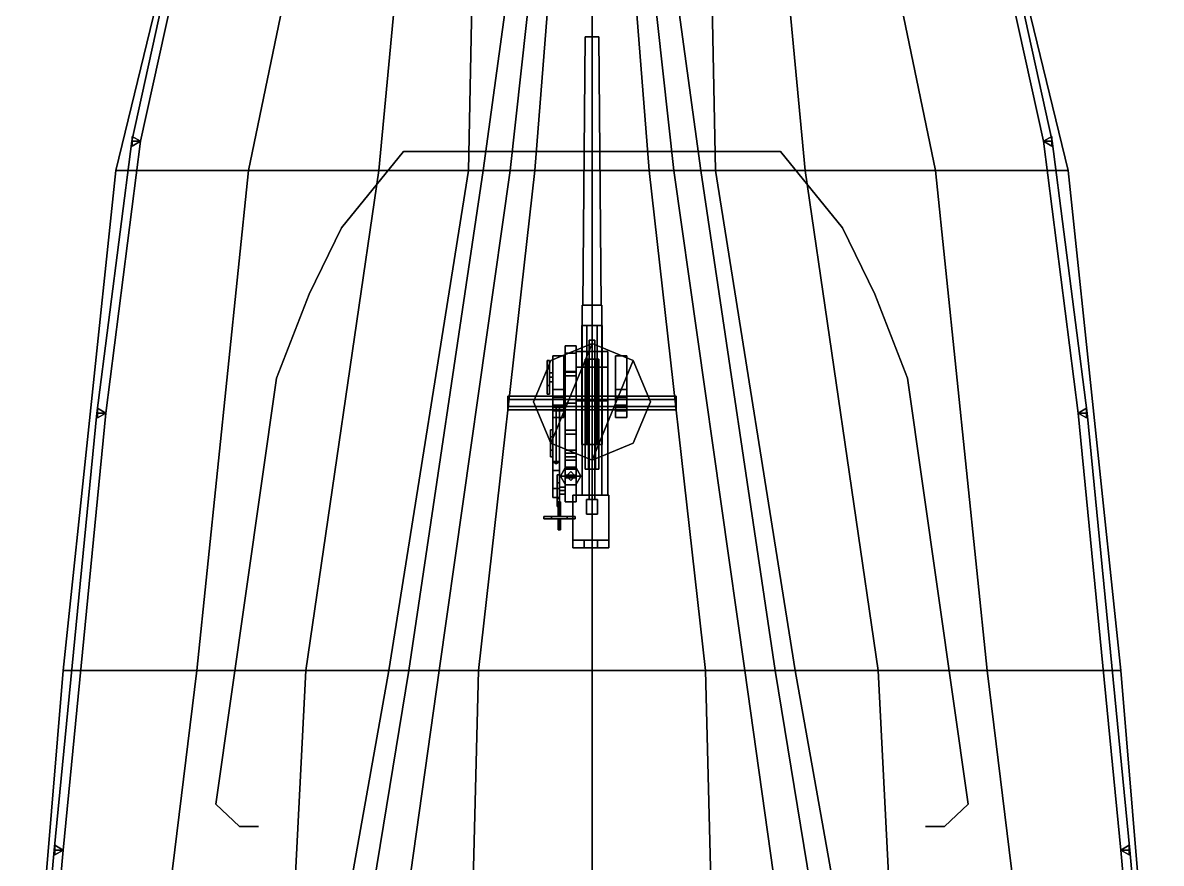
# Model space of a CAD drawing. Header units: millimetres. Extents: x -30 to 5.9, y -44.5 to 49.
# Drawn here: x -5.07 to 5.07, y 32.59 to 40.08 of the extents above; entities that cross this region are included whole.
import ezdxf

# ---------------------------------------------------------------- set-up
doc = ezdxf.new("R2010")
doc.units = ezdxf.units.MM
for name, color, linetype in [('gun', 1, 'Continuous'), ('r2', 6, 'Continuous'), ('railings', 6, 'Continuous'), ('sleeve', 5, 'Continuous'), ('turret', 2, 'Continuous')]:
    doc.layers.add(name, color=color, linetype=linetype)

msp = doc.modelspace()

# ---------------------------------------------------------------- linework, layer by layer
for points in [[(-4.24, 38.76, 5.37), (-3.16, 43.2, 5.71), (-2.14, 43.2, 4.54), (-3.06, 38.76, 4.03)], [(4.24, 38.76, 5.37), (3.16, 43.2, 5.71), (-3.16, 43.2, 5.71), (-4.24, 38.76, 5.37)], [(-3.06, 38.76, 4.03), (-2.14, 43.2, 4.54), (-1.48, 43.2, 3.36), (-1.9, 38.76, 1.85)], [(-1.9, 38.76, 1.85), (-1.48, 43.2, 3.36), (-1.01, 43.2, 2.13), (-1.1, 38.76, -1.04)], [(-1.1, 38.76, -1.04), (-1.01, 43.2, 2.13), (-0.36, 43.2, -1.49), (-0.97, 38.76, -1.49)], [(-0.97, 38.76, -1.49), (-0.36, 43.2, -1.49), (-0.24, 43.2, -2), (-0.73, 38.76, -2)], [(-0.24, 43.2, -2), (-0.16, 43.2, -2.28), (-0.51, 38.76, -2.44), (-0.73, 38.76, -2)], [(-0.51, 38.76, -2.44), (-0.16, 43.2, -2.28), (0, 43.2, -2.48), (0, 38.76, -3.07)], [(0.16, 43.2, -2.28), (0.51, 38.76, -2.44), (0, 38.76, -3.07), (0, 43.2, -2.48)], [(0.73, 38.76, -2), (0.51, 38.76, -2.44), (0.16, 43.2, -2.28), (0.24, 43.2, -2)], [(0.36, 43.2, -1.49), (0.97, 38.76, -1.49), (0.73, 38.76, -2), (0.24, 43.2, -2)], [(1.01, 43.2, 2.13), (1.1, 38.76, -1.04), (0.97, 38.76, -1.49), (0.36, 43.2, -1.49)], [(1.48, 43.2, 3.36), (1.9, 38.76, 1.85), (1.1, 38.76, -1.04), (1.01, 43.2, 2.13)], [(2.14, 43.2, 4.54), (3.06, 38.76, 4.03), (1.9, 38.76, 1.85), (1.48, 43.2, 3.36)], [(3.16, 43.2, 5.71), (4.24, 38.76, 5.37), (3.06, 38.76, 4.03), (2.14, 43.2, 4.54)], [(-2.23, 38.25, 5.34), (-1.68, 38.93, 5.38), (-1.68, 38.93, 6.72), (-2.23, 38.25, 6.72)], [(-2.23, 38.25, 6.72), (-1.68, 38.93, 6.72), (-1.68, 38.93, 5.38), (-2.23, 38.25, 5.34)], [(1.68, 38.93, 6.72), (-1.68, 38.93, 6.72), (-1.68, 38.93, 5.38), (1.68, 38.93, 5.38)], [(1.68, 38.93, 5.38), (-1.68, 38.93, 5.38), (-1.68, 38.93, 6.72), (1.68, 38.93, 6.72)], [(2.23, 38.25, 6.72), (1.68, 38.93, 6.72), (1.68, 38.93, 5.38), (2.23, 38.25, 5.34)], [(2.23, 38.25, 5.34), (1.68, 38.93, 5.38), (1.68, 38.93, 6.72), (2.23, 38.25, 6.72)], [(-4.71, 34.31, 5.13), (-4.24, 38.76, 5.37), (-3.06, 38.76, 4.03), (-3.52, 34.31, 3.27)], [(4.71, 34.31, 5.13), (4.24, 38.76, 5.37), (-4.24, 38.76, 5.37), (-4.71, 34.31, 5.13)], [(-3.52, 34.31, 3.27), (-3.06, 38.76, 4.03), (-1.9, 38.76, 1.85), (-2.55, 34.31, 1.14)], [(-2.55, 34.31, 1.14), (-1.9, 38.76, 1.85), (-1.1, 38.76, -1.04), (-1.81, 34.31, -1.04)], [(-1.81, 34.31, -1.04), (-1.1, 38.76, -1.04), (-0.97, 38.76, -1.49), (-1.63, 34.31, -1.49)], [(-1.63, 34.31, -1.49), (-0.97, 38.76, -1.49), (-0.73, 38.76, -2), (-1.36, 34.31, -2)], [(-0.73, 38.76, -2), (-0.51, 38.76, -2.44), (-1.01, 34.31, -2.44), (-1.36, 34.31, -2)], [(-1.01, 34.31, -2.44), (-0.51, 38.76, -2.44), (0, 38.76, -3.07), (0, 34.31, -3.18)], [(0.51, 38.76, -2.44), (1.01, 34.31, -2.44), (0, 34.31, -3.18), (0, 38.76, -3.07)], [(1.36, 34.31, -2), (1.01, 34.31, -2.44), (0.51, 38.76, -2.44), (0.73, 38.76, -2)], [(0.97, 38.76, -1.49), (1.63, 34.31, -1.49), (1.36, 34.31, -2), (0.73, 38.76, -2)], [(1.1, 38.76, -1.04), (1.81, 34.31, -1.04), (1.63, 34.31, -1.49), (0.97, 38.76, -1.49)], [(1.9, 38.76, 1.85), (2.55, 34.31, 1.14), (1.81, 34.31, -1.04), (1.1, 38.76, -1.04)], [(3.06, 38.76, 4.03), (3.52, 34.31, 3.27), (2.55, 34.31, 1.14), (1.9, 38.76, 1.85)], [(4.24, 38.76, 5.37), (4.71, 34.31, 5.13), (3.52, 34.31, 3.27), (3.06, 38.76, 4.03)], [(-2.52, 37.66, 6.72), (-2.23, 38.25, 6.72), (-2.23, 38.25, 5.34), (-2.52, 37.66, 5.31)], [(-2.52, 37.66, 5.31), (-2.23, 38.25, 5.34), (-2.23, 38.25, 6.72), (-2.52, 37.66, 6.72)], [(2.52, 37.66, 5.31), (2.23, 38.25, 5.34), (2.23, 38.25, 6.72), (2.52, 37.66, 6.72)], [(2.52, 37.66, 6.72), (2.23, 38.25, 6.72), (2.23, 38.25, 5.34), (2.52, 37.66, 5.31)], [(-2.81, 36.91, 5.27), (-2.52, 37.66, 5.31), (-2.52, 37.66, 6.72), (-2.81, 36.91, 6.72)], [(-2.81, 36.91, 6.72), (-2.52, 37.66, 6.72), (-2.52, 37.66, 5.31), (-2.81, 36.91, 5.27)], [(2.81, 36.91, 6.72), (2.52, 37.66, 6.72), (2.52, 37.66, 5.31), (2.81, 36.91, 5.27)], [(2.81, 36.91, 5.27), (2.52, 37.66, 5.31), (2.52, 37.66, 6.72), (2.81, 36.91, 6.72)], [(0, 37.22, 5.28), (-0.368, 37.068, 5.27), (-0.368, 37.068, 5.53), (0, 37.22, 5.53)], [(0.368, 37.068, 5.27), (0, 37.22, 5.28), (0, 37.22, 5.53), (0.368, 37.068, 5.53)], [(-0.368, 37.068, 5.27), (-0.52, 36.7, 5.25), (-0.52, 36.7, 5.53), (-0.368, 37.068, 5.53)], [(0.52, 36.7, 5.25), (0.368, 37.068, 5.27), (0.368, 37.068, 5.53), (0.52, 36.7, 5.53)], [(-3.35, 33.12, 5.06), (-2.81, 36.91, 5.27), (-2.81, 36.91, 6.72), (-3.35, 33.12, 6.72)], [(-3.35, 33.12, 6.72), (-2.81, 36.91, 6.72), (-2.81, 36.91, 5.27), (-3.35, 33.12, 5.06)], [(3.35, 33.12, 6.72), (2.81, 36.91, 6.72), (2.81, 36.91, 5.27), (3.35, 33.12, 5.06)], [(3.35, 33.12, 5.06), (2.81, 36.91, 5.27), (2.81, 36.91, 6.72), (3.35, 33.12, 6.72)], [(-0.52, 36.7, 5.25), (-0.368, 36.332, 5.23), (-0.368, 36.332, 5.53), (-0.52, 36.7, 5.53)], [(0.368, 36.332, 5.23), (0.52, 36.7, 5.25), (0.52, 36.7, 5.53), (0.368, 36.332, 5.53)], [(-0.368, 36.332, 5.23), (0, 36.18, 5.23), (0, 36.18, 5.53), (-0.368, 36.332, 5.53)], [(0, 36.18, 5.23), (0.368, 36.332, 5.23), (0.368, 36.332, 5.53), (0, 36.18, 5.53)], [(-5.07, 29.98, 4.89), (-4.71, 34.31, 5.13), (-3.52, 34.31, 3.27), (-4.05, 29.98, 2.81)], [(5.07, 29.98, 4.89), (4.71, 34.31, 5.13), (-4.71, 34.31, 5.13), (-5.07, 29.98, 4.89)], [(-4.05, 29.98, 2.81), (-3.52, 34.31, 3.27), (-2.55, 34.31, 1.14), (-2.77, 29.98, -0.74)], [(-2.77, 29.98, -0.74), (-2.55, 34.31, 1.14), (-1.81, 34.31, -1.04), (-2.58, 29.98, -1.15)], [(-2.58, 29.98, -1.15), (-1.81, 34.31, -1.04), (-1.63, 34.31, -1.49), (-2.34, 29.98, -1.62)], [(-2.34, 29.98, -1.62), (-1.63, 34.31, -1.49), (-1.36, 34.31, -2), (-1.97, 29.98, -2.15)], [(-1.36, 34.31, -2), (-1.01, 34.31, -2.44), (-1.12, 29.98, -2.73), (-1.97, 29.98, -2.15)], [(-1.12, 29.98, -2.73), (-1.01, 34.31, -2.44), (0, 34.31, -3.18), (0, 29.98, -3.32)], [(1.01, 34.31, -2.44), (1.12, 29.98, -2.73), (0, 29.98, -3.32), (0, 34.31, -3.18)], [(1.97, 29.98, -2.15), (1.12, 29.98, -2.73), (1.01, 34.31, -2.44), (1.36, 34.31, -2)], [(1.63, 34.31, -1.49), (2.34, 29.98, -1.62), (1.97, 29.98, -2.15), (1.36, 34.31, -2)], [(1.81, 34.31, -1.04), (2.58, 29.98, -1.15), (2.34, 29.98, -1.62), (1.63, 34.31, -1.49)], [(2.55, 34.31, 1.14), (2.77, 29.98, -0.74), (2.58, 29.98, -1.15), (1.81, 34.31, -1.04)], [(3.52, 34.31, 3.27), (4.05, 29.98, 2.81), (2.77, 29.98, -0.74), (2.55, 34.31, 1.14)], [(4.71, 34.31, 5.13), (5.07, 29.98, 4.89), (4.05, 29.98, 2.81), (3.52, 34.31, 3.27)], [(-3.14, 32.92, 5.05), (-3.35, 33.12, 5.06), (-3.35, 33.12, 6.72), (-3.14, 32.92, 6.72)], [(-3.14, 32.92, 6.72), (-3.35, 33.12, 6.72), (-3.35, 33.12, 5.06), (-3.14, 32.92, 5.05)], [(3.14, 32.92, 6.72), (3.35, 33.12, 6.72), (3.35, 33.12, 5.06), (3.14, 32.92, 5.05)], [(3.14, 32.92, 5.05), (3.35, 33.12, 5.06), (3.35, 33.12, 6.72), (3.14, 32.92, 6.72)], [(-2.97, 32.92, 5.72), (-3.14, 32.92, 5.05), (-3.14, 32.92, 6.72), (-2.97, 32.92, 6.72)], [(-2.97, 32.92, 6.72), (-3.14, 32.92, 6.72), (-3.14, 32.92, 5.05), (-2.97, 32.92, 5.72)], [(2.97, 32.92, 5.72), (3.14, 32.92, 5.05), (3.14, 32.92, 6.72), (2.97, 32.92, 6.72)], [(2.97, 32.92, 6.72), (3.14, 32.92, 6.72), (3.14, 32.92, 5.05), (2.97, 32.92, 5.72)]]:
    msp.add_3dface(points)
at = {"layer": 'gun'}
for points in [[(-0.061, 39.95, 7.375), (-0.061, 39.95, 7.305), (-0.082, 37.56, 7.293), (-0.082, 37.56, 7.388)], [(0, 39.95, 7.41), (-0.061, 39.95, 7.375), (-0.082, 37.56, 7.388), (0, 37.56, 7.435)], [(-0.061, 39.95, 7.305), (0, 39.95, 7.27), (0, 37.56, 7.245), (-0.082, 37.56, 7.293)], [(0.061, 39.95, 7.305), (0, 39.95, 7.27), (-0.061, 39.95, 7.305), (0.061, 39.95, 7.375)], [(0.061, 39.95, 7.375), (-0.061, 39.95, 7.305), (-0.061, 39.95, 7.375), (0, 39.95, 7.41)], [(0.061, 39.95, 7.375), (0, 39.95, 7.41), (0, 37.56, 7.435), (0.082, 37.56, 7.388)], [(0, 39.95, 7.27), (0.061, 39.95, 7.305), (0.082, 37.56, 7.293), (0, 37.56, 7.245)], [(0.061, 39.95, 7.305), (0.061, 39.95, 7.375), (0.082, 37.56, 7.388), (0.082, 37.56, 7.293)], [(-0.087, 37.56, 7.29), (0, 37.56, 7.24), (0, 35.87, 7.24), (-0.087, 35.87, 7.29)], [(-0.087, 37.56, 7.39), (-0.087, 37.56, 7.29), (-0.087, 35.87, 7.29), (-0.087, 35.87, 7.39)], [(0, 37.56, 7.44), (-0.087, 37.56, 7.39), (-0.087, 35.87, 7.39), (0, 35.87, 7.44)], [(0.087, 37.56, 7.39), (-0.087, 37.56, 7.29), (-0.087, 37.56, 7.39), (0, 37.56, 7.44)], [(0.087, 37.56, 7.29), (0, 37.56, 7.24), (-0.087, 37.56, 7.29), (0.087, 37.56, 7.39)], [(0.087, 37.56, 7.39), (0, 37.56, 7.44), (0, 35.87, 7.44), (0.087, 35.87, 7.39)], [(0, 37.56, 7.24), (0.087, 37.56, 7.29), (0.087, 35.87, 7.29), (0, 35.87, 7.24)], [(0.087, 37.56, 7.29), (0.087, 37.56, 7.39), (0.087, 35.87, 7.39), (0.087, 35.87, 7.29)], [(-0.025, 37.25, 7.11), (0, 37.25, 7.085), (0, 35.83, 7.085), (-0.025, 35.83, 7.11)], [(0, 37.25, 7.135), (-0.025, 37.25, 7.11), (-0.025, 35.83, 7.11), (0, 35.83, 7.135)], [(0, 37.25, 7.085), (0.025, 37.25, 7.11), (0.025, 35.83, 7.11), (0, 35.83, 7.085)], [(0.025, 37.25, 7.11), (0, 37.25, 7.135), (0, 35.83, 7.135), (0.025, 35.83, 7.11)], [(-0.17, 35.47, 7.5), (0.15, 35.47, 7.5), (0.15, 35.87, 7.5), (-0.17, 35.87, 7.5)], [(0.15, 35.87, 7.18), (0.15, 35.4, 7.18), (-0.17, 35.4, 7.18), (-0.17, 35.87, 7.18)], [(-0.17, 35.87, 7.18), (-0.17, 35.47, 7.18), (-0.17, 35.47, 7.5), (-0.17, 35.87, 7.5)], [(-0.17, 35.87, 7.5), (0.15, 35.87, 7.5), (0.15, 35.87, 7.18), (-0.17, 35.87, 7.18)], [(0.05, 35.83, 7.18), (0.05, 35.83, 7.05), (-0.05, 35.83, 7.05), (-0.05, 35.83, 7.18)], [(0.05, 35.83, 7.05), (0.05, 35.7, 7.05), (-0.05, 35.7, 7.05), (-0.05, 35.83, 7.05)], [(-0.05, 35.83, 7.05), (-0.05, 35.7, 7.05), (-0.05, 35.7, 7.18), (-0.05, 35.83, 7.18)], [(0.05, 35.7, 7.18), (0.05, 35.7, 7.05), (0.05, 35.83, 7.05), (0.05, 35.83, 7.18)], [(0.15, 35.87, 7.5), (0.15, 35.47, 7.5), (0.15, 35.47, 7.18), (0.15, 35.87, 7.18)], [(-0.05, 35.7, 7.18), (-0.05, 35.7, 7.05), (0.05, 35.7, 7.05), (0.05, 35.7, 7.18)], [(-0.17, 35.4, 7.47), (-0.07, 35.4, 7.47), (-0.07, 35.47, 7.5), (-0.17, 35.47, 7.5)], [(-0.17, 35.47, 7.18), (-0.17, 35.4, 7.18), (-0.17, 35.4, 7.47), (-0.17, 35.47, 7.5)], [(-0.17, 35.4, 7.18), (-0.07, 35.4, 7.18), (-0.07, 35.4, 7.47), (-0.17, 35.4, 7.47)], [(-0.07, 35.4, 7.22), (0.05, 35.4, 7.22), (0.05, 35.47, 7.22), (-0.07, 35.47, 7.22)], [(-0.07, 35.47, 7.22), (0.05, 35.47, 7.22), (0.05, 35.47, 7.5), (-0.07, 35.47, 7.5)], [(-0.07, 35.47, 7.5), (-0.07, 35.4, 7.47), (-0.07, 35.4, 7.22), (-0.07, 35.47, 7.22)], [(-0.07, 35.4, 7.18), (0.05, 35.4, 7.18), (0.05, 35.4, 7.22), (-0.07, 35.4, 7.22)], [(0.05, 35.4, 7.47), (0.15, 35.4, 7.47), (0.15, 35.47, 7.5), (0.05, 35.47, 7.5)], [(0.05, 35.47, 7.22), (0.05, 35.4, 7.22), (0.05, 35.4, 7.47), (0.05, 35.47, 7.5)], [(0.05, 35.4, 7.18), (0.15, 35.4, 7.18), (0.15, 35.4, 7.47), (0.05, 35.4, 7.47)], [(0.15, 35.47, 7.5), (0.15, 35.4, 7.47), (0.15, 35.4, 7.18), (0.15, 35.47, 7.18)]]:
    msp.add_3dface(points, dxfattribs=at)
at = {"layer": 'r2'}
for points in [[(-4.1, 39.02, 6.66), (-3.5, 41.75, 6.87), (-3.42, 41.75, 6.87), (-4.02, 39.02, 6.66)], [(-4.02, 39.02, 6.66), (-3.42, 41.75, 6.87), (-3.5, 41.75, 6.87), (-4.1, 39.02, 6.66)], [(-4.095, 39.063, 5.38), (-4.02, 39.02, 5.38), (-4.02, 39.02, 6.66), (-4.095, 39.063, 6.66)], [(-4.095, 38.977, 5.38), (-4.095, 39.063, 5.38), (-4.095, 39.063, 6.66), (-4.095, 38.977, 6.66)], [(-4.41, 36.6, 6.52), (-4.1, 39.02, 6.66), (-4.02, 39.02, 6.66), (-4.33, 36.6, 6.52)], [(-4.33, 36.6, 6.52), (-4.02, 39.02, 6.66), (-4.1, 39.02, 6.66), (-4.41, 36.6, 6.52)], [(-4.02, 39.02, 5.38), (-4.095, 38.977, 5.38), (-4.095, 38.977, 6.66), (-4.02, 39.02, 6.66)], [(-4.405, 36.643, 5.24), (-4.33, 36.6, 5.24), (-4.33, 36.6, 6.52), (-4.405, 36.643, 6.52)], [(-4.405, 36.557, 5.24), (-4.405, 36.643, 5.24), (-4.405, 36.643, 6.52), (-4.405, 36.557, 6.52)], [(-4.79, 32.71, 6.31), (-4.41, 36.6, 6.52), (-4.33, 36.6, 6.52), (-4.71, 32.71, 6.31)], [(-4.71, 32.71, 6.31), (-4.33, 36.6, 6.52), (-4.41, 36.6, 6.52), (-4.79, 32.71, 6.31)], [(-4.33, 36.6, 5.24), (-4.405, 36.557, 5.24), (-4.405, 36.557, 6.52), (-4.33, 36.6, 6.52)], [(-4.785, 32.667, 5.03), (-4.785, 32.753, 5.03), (-4.785, 32.753, 6.31), (-4.785, 32.667, 6.31)], [(-4.785, 32.753, 5.03), (-4.71, 32.71, 5.03), (-4.71, 32.71, 6.31), (-4.785, 32.753, 6.31)], [(-4.99, 30.5, 6.19), (-4.79, 32.71, 6.31), (-4.71, 32.71, 6.31), (-4.91, 30.5, 6.19)], [(-4.91, 30.5, 6.19), (-4.71, 32.71, 6.31), (-4.79, 32.71, 6.31), (-4.99, 30.5, 6.19)], [(-4.71, 32.71, 5.03), (-4.785, 32.667, 5.03), (-4.785, 32.667, 6.31), (-4.71, 32.71, 6.31)]]:
    msp.add_3dface(points, dxfattribs=at)
at = {"layer": 'railings'}
for points in [[(4.02, 39.02, 6.66), (3.42, 41.75, 6.87), (3.5, 41.75, 6.87), (4.1, 39.02, 6.66)], [(4.1, 39.02, 6.66), (3.5, 41.75, 6.87), (3.42, 41.75, 6.87), (4.02, 39.02, 6.66)], [(4.095, 39.063, 5.38), (4.02, 39.02, 5.38), (4.02, 39.02, 6.66), (4.095, 39.063, 6.66)], [(4.095, 38.977, 5.38), (4.095, 39.063, 5.38), (4.095, 39.063, 6.66), (4.095, 38.977, 6.66)], [(4.02, 39.02, 5.38), (4.095, 38.977, 5.38), (4.095, 38.977, 6.66), (4.02, 39.02, 6.66)], [(4.41, 36.6, 6.52), (4.1, 39.02, 6.66), (4.02, 39.02, 6.66), (4.33, 36.6, 6.52)], [(4.33, 36.6, 6.52), (4.02, 39.02, 6.66), (4.1, 39.02, 6.66), (4.41, 36.6, 6.52)], [(4.405, 36.643, 5.24), (4.33, 36.6, 5.24), (4.33, 36.6, 6.52), (4.405, 36.643, 6.52)], [(4.405, 36.557, 5.24), (4.405, 36.643, 5.24), (4.405, 36.643, 6.52), (4.405, 36.557, 6.52)], [(4.33, 36.6, 5.24), (4.405, 36.557, 5.24), (4.405, 36.557, 6.52), (4.33, 36.6, 6.52)], [(4.71, 32.71, 6.31), (4.33, 36.6, 6.52), (4.41, 36.6, 6.52), (4.79, 32.71, 6.31)], [(4.79, 32.71, 6.31), (4.41, 36.6, 6.52), (4.33, 36.6, 6.52), (4.71, 32.71, 6.31)], [(4.785, 32.753, 5.03), (4.71, 32.71, 5.03), (4.71, 32.71, 6.31), (4.785, 32.753, 6.31)], [(4.785, 32.667, 5.03), (4.785, 32.753, 5.03), (4.785, 32.753, 6.31), (4.785, 32.667, 6.31)], [(4.71, 32.71, 5.03), (4.785, 32.667, 5.03), (4.785, 32.667, 6.31), (4.71, 32.71, 6.31)], [(4.99, 30.5, 6.19), (4.79, 32.71, 6.31), (4.71, 32.71, 6.31), (4.91, 30.5, 6.19)], [(4.91, 30.5, 6.19), (4.71, 32.71, 6.31), (4.79, 32.71, 6.31), (4.99, 30.5, 6.19)]]:
    msp.add_3dface(points, dxfattribs=at)
at = {"layer": 'sleeve'}
for points in [[(-0.09, 37.38, 7.11), (-0.045, 37.38, 7.032), (-0.045, 36.32, 7.032), (-0.09, 36.32, 7.11)], [(-0.045, 37.38, 7.188), (-0.09, 37.38, 7.11), (-0.09, 36.32, 7.11), (-0.045, 36.32, 7.188)], [(0.045, 37.38, 7.032), (-0.045, 37.38, 7.032), (-0.09, 37.38, 7.11), (0.09, 37.38, 7.11)], [(0.09, 37.38, 7.11), (-0.09, 37.38, 7.11), (-0.045, 37.38, 7.188), (0.045, 37.38, 7.188)], [(-0.045, 37.38, 7.032), (0.045, 37.38, 7.032), (0.045, 36.32, 7.032), (-0.045, 36.32, 7.032)], [(0.045, 37.38, 7.188), (-0.045, 37.38, 7.188), (-0.045, 36.32, 7.188), (0.045, 36.32, 7.188)], [(0.045, 37.38, 7.032), (0.09, 37.38, 7.11), (0.09, 36.32, 7.11), (0.045, 36.32, 7.032)], [(0.09, 37.38, 7.11), (0.045, 37.38, 7.188), (0.045, 36.32, 7.188), (0.09, 36.32, 7.11)], [(0.14, 37.15, 7.15), (0.14, 35.87, 7.15), (-0.14, 35.87, 7.15), (-0.14, 37.15, 7.15)], [(-0.14, 37.15, 7.15), (-0.14, 35.87, 7.15), (-0.14, 35.87, 7.48), (-0.14, 37.15, 7.48)], [(-0.14, 37.15, 7.64), (-0.14, 37.01, 7.87), (0.14, 37.01, 7.87), (0.14, 37.15, 7.64)], [(-0.14, 37.15, 7.48), (-0.14, 37.01, 7.48), (-0.14, 37.01, 7.87), (-0.14, 37.15, 7.64)], [(0.14, 37.15, 7.64), (0.14, 37.15, 7.48), (-0.14, 37.15, 7.48), (-0.14, 37.15, 7.64)], [(0.14, 37.15, 7.48), (0.14, 37.15, 7.15), (-0.14, 37.15, 7.15), (-0.14, 37.15, 7.48)], [(0.14, 35.87, 7.48), (0.14, 35.87, 7.15), (0.14, 37.15, 7.15), (0.14, 37.15, 7.48)], [(0.14, 37.01, 7.87), (0.14, 37.01, 7.48), (0.14, 37.15, 7.48), (0.14, 37.15, 7.64)], [(-0.06, 37.08, 7.86), (-0.03, 37.08, 7.808), (-0.03, 36.1, 7.808), (-0.06, 36.1, 7.86)], [(-0.03, 37.08, 7.912), (-0.06, 37.08, 7.86), (-0.06, 36.1, 7.86), (-0.03, 36.1, 7.912)], [(0.03, 37.08, 7.808), (-0.03, 37.08, 7.808), (-0.06, 37.08, 7.86), (0.06, 37.08, 7.86)], [(0.06, 37.08, 7.86), (-0.06, 37.08, 7.86), (-0.03, 37.08, 7.912), (0.03, 37.08, 7.912)], [(-0.03, 37.08, 7.808), (0.03, 37.08, 7.808), (0.03, 36.1, 7.808), (-0.03, 36.1, 7.808)], [(0.03, 37.08, 7.912), (-0.03, 37.08, 7.912), (-0.03, 36.1, 7.912), (0.03, 36.1, 7.912)], [(0.03, 37.08, 7.808), (0.06, 37.08, 7.86), (0.06, 36.1, 7.86), (0.03, 36.1, 7.808)], [(0.06, 37.08, 7.86), (0.03, 37.08, 7.912), (0.03, 36.1, 7.912), (0.06, 36.1, 7.86)], [(-0.24, 36.97, 7.65), (-0.24, 36.27, 7.74), (-0.14, 36.27, 7.74), (-0.14, 36.97, 7.65)], [(-0.24, 36.75, 7.59), (-0.24, 36.27, 7.67), (-0.24, 36.27, 7.74), (-0.24, 36.97, 7.65)], [(-0.14, 36.97, 7.13), (-0.14, 36.75, 7.13), (-0.24, 36.75, 7.13), (-0.24, 36.97, 7.13)], [(-0.24, 36.97, 7.13), (-0.24, 36.75, 7.13), (-0.24, 36.75, 7.59), (-0.24, 36.97, 7.65)], [(-0.14, 36.97, 7.65), (-0.14, 36.97, 7.13), (-0.24, 36.97, 7.13), (-0.24, 36.97, 7.65)], [(-0.14, 37.01, 7.48), (-0.14, 36.71, 7.48), (-0.14, 36.71, 7.87), (-0.14, 37.01, 7.87)], [(-0.14, 37.01, 7.87), (-0.14, 36.71, 7.87), (0.14, 36.71, 7.87), (0.14, 37.01, 7.87)], [(-0.14, 36.27, 7.74), (-0.14, 36.27, 7.67), (-0.14, 36.75, 7.59), (-0.14, 36.97, 7.65)], [(-0.14, 36.75, 7.59), (-0.14, 36.75, 7.13), (-0.14, 36.97, 7.13), (-0.14, 36.97, 7.65)], [(0.14, 36.71, 7.87), (0.14, 36.71, 7.48), (0.14, 37.01, 7.48), (0.14, 37.01, 7.87)], [(-0.75, 36.63, 7.35), (-0.75, 36.75, 7.35), (-0.75, 36.72, 7.298), (-0.75, 36.66, 7.298)], [(-0.75, 36.66, 7.402), (-0.75, 36.72, 7.402), (-0.75, 36.75, 7.35), (-0.75, 36.63, 7.35)], [(0.75, 36.75, 7.35), (0.75, 36.72, 7.298), (-0.75, 36.72, 7.298), (-0.75, 36.75, 7.35)], [(0.75, 36.72, 7.402), (0.75, 36.75, 7.35), (-0.75, 36.75, 7.35), (-0.75, 36.72, 7.402)], [(0.75, 36.72, 7.298), (0.75, 36.66, 7.298), (-0.75, 36.66, 7.298), (-0.75, 36.72, 7.298)], [(0.75, 36.66, 7.402), (0.75, 36.72, 7.402), (-0.75, 36.72, 7.402), (-0.75, 36.66, 7.402)], [(-0.14, 36.75, 7.59), (-0.14, 36.27, 7.67), (-0.24, 36.27, 7.67), (-0.24, 36.75, 7.59)], [(-0.24, 36.75, 7.59), (-0.24, 36.75, 7.13), (-0.14, 36.75, 7.13), (-0.14, 36.75, 7.59)], [(-0.14, 36.71, 7.87), (-0.14, 36.71, 7.48), (0.14, 36.71, 7.48), (0.14, 36.71, 7.87)], [(-0.14, 36.71, 7.48), (-0.14, 35.87, 7.48), (0.14, 35.87, 7.48), (0.14, 36.71, 7.48)], [(0.75, 36.66, 7.298), (0.75, 36.72, 7.298), (0.75, 36.75, 7.35), (0.75, 36.63, 7.35)], [(0.75, 36.63, 7.35), (0.75, 36.75, 7.35), (0.75, 36.72, 7.402), (0.75, 36.66, 7.402)], [(0.75, 36.66, 7.298), (0.75, 36.63, 7.35), (-0.75, 36.63, 7.35), (-0.75, 36.66, 7.298)], [(0.75, 36.63, 7.35), (0.75, 36.66, 7.402), (-0.75, 36.66, 7.402), (-0.75, 36.63, 7.35)], [(-0.09, 36.32, 7.11), (0.09, 36.32, 7.11), (0.045, 36.32, 7.188), (-0.045, 36.32, 7.188)], [(-0.045, 36.32, 7.032), (0.045, 36.32, 7.032), (0.09, 36.32, 7.11), (-0.09, 36.32, 7.11)], [(-0.24, 36.27, 7.74), (-0.24, 36.1, 7.8), (-0.14, 36.1, 7.8), (-0.14, 36.27, 7.74)], [(-0.14, 36.27, 7.67), (-0.14, 36.1, 7.69), (-0.24, 36.1, 7.69), (-0.24, 36.27, 7.67)], [(-0.24, 36.27, 7.67), (-0.24, 36.1, 7.69), (-0.24, 36.1, 7.8), (-0.24, 36.27, 7.74)], [(-0.24, 36.21, 7.59), (-0.24, 35.81, 7.59), (-0.14, 35.81, 7.59), (-0.14, 36.21, 7.59)], [(-0.14, 36.21, 7.59), (-0.14, 36.21, 7.38), (-0.24, 36.21, 7.38), (-0.24, 36.21, 7.59)], [(-0.24, 36.21, 7.38), (-0.24, 35.81, 7.38), (-0.24, 35.81, 7.59), (-0.24, 36.21, 7.59)], [(-0.14, 36.21, 7.38), (-0.14, 35.81, 7.38), (-0.24, 35.81, 7.38), (-0.24, 36.21, 7.38)], [(-0.14, 36.1, 7.8), (-0.14, 36.1, 7.69), (-0.14, 36.27, 7.67), (-0.14, 36.27, 7.74)], [(-0.14, 35.81, 7.59), (-0.14, 35.81, 7.38), (-0.14, 36.21, 7.38), (-0.14, 36.21, 7.59)], [(-0.235, 36.118, 7.68), (-0.145, 36.118, 7.68), (-0.1, 36.04, 7.68), (-0.28, 36.04, 7.68)], [(-0.28, 36.04, 7.84), (-0.1, 36.04, 7.84), (-0.145, 36.118, 7.84), (-0.235, 36.118, 7.84)], [(-0.235, 36.118, 7.68), (-0.28, 36.04, 7.68), (-0.28, 36.04, 7.84), (-0.235, 36.118, 7.84)], [(-0.145, 36.118, 7.68), (-0.235, 36.118, 7.68), (-0.235, 36.118, 7.84), (-0.145, 36.118, 7.84)], [(-0.1, 36.04, 7.68), (-0.145, 36.118, 7.68), (-0.145, 36.118, 7.84), (-0.1, 36.04, 7.84)], [(0.06, 36.1, 7.86), (-0.06, 36.1, 7.86), (-0.03, 36.1, 7.808), (0.03, 36.1, 7.808)], [(0.03, 36.1, 7.912), (-0.03, 36.1, 7.912), (-0.06, 36.1, 7.86), (0.06, 36.1, 7.86)], [(-0.31, 35.77, 7.48), (-0.31, 36.05, 7.48), (-0.31, 35.98, 7.359), (-0.31, 35.84, 7.359)], [(-0.31, 35.84, 7.601), (-0.31, 35.98, 7.601), (-0.31, 36.05, 7.48), (-0.31, 35.77, 7.48)], [(-0.29, 36.05, 7.48), (-0.29, 35.98, 7.359), (-0.31, 35.98, 7.359), (-0.31, 36.05, 7.48)], [(-0.29, 35.98, 7.601), (-0.29, 36.05, 7.48), (-0.31, 36.05, 7.48), (-0.31, 35.98, 7.601)], [(-0.29, 35.84, 7.359), (-0.29, 35.98, 7.359), (-0.29, 36.05, 7.48), (-0.29, 35.77, 7.48)], [(-0.29, 35.77, 7.48), (-0.29, 36.05, 7.48), (-0.29, 35.98, 7.601), (-0.29, 35.84, 7.601)], [(-0.28, 36.04, 7.68), (-0.1, 36.04, 7.68), (-0.145, 35.962, 7.68), (-0.235, 35.962, 7.68)], [(-0.235, 35.962, 7.84), (-0.145, 35.962, 7.84), (-0.1, 36.04, 7.84), (-0.28, 36.04, 7.84)], [(-0.28, 36.04, 7.68), (-0.235, 35.962, 7.68), (-0.235, 35.962, 7.84), (-0.28, 36.04, 7.84)], [(-0.19, 36.08, 7.59), (-0.23, 36.04, 7.59), (-0.23, 36.04, 7.68), (-0.19, 36.08, 7.68)], [(-0.23, 36.04, 7.59), (-0.19, 36, 7.59), (-0.19, 36, 7.68), (-0.23, 36.04, 7.68)], [(-0.15, 36.04, 7.59), (-0.19, 36.08, 7.59), (-0.19, 36.08, 7.68), (-0.15, 36.04, 7.68)], [(-0.19, 36, 7.59), (-0.15, 36.04, 7.59), (-0.15, 36.04, 7.68), (-0.19, 36, 7.68)], [(-0.145, 35.962, 7.68), (-0.1, 36.04, 7.68), (-0.1, 36.04, 7.84), (-0.145, 35.962, 7.84)], [(-0.29, 35.98, 7.359), (-0.29, 35.84, 7.359), (-0.31, 35.84, 7.359), (-0.31, 35.98, 7.359)], [(-0.29, 35.84, 7.601), (-0.29, 35.98, 7.601), (-0.31, 35.98, 7.601), (-0.31, 35.84, 7.601)], [(-0.24, 35.94, 7.48), (-0.24, 35.91, 7.45), (-0.29, 35.91, 7.45), (-0.29, 35.94, 7.48)], [(-0.24, 35.91, 7.51), (-0.24, 35.94, 7.48), (-0.29, 35.94, 7.48), (-0.29, 35.91, 7.51)], [(-0.24, 35.91, 7.45), (-0.24, 35.88, 7.48), (-0.29, 35.88, 7.48), (-0.29, 35.91, 7.45)], [(-0.24, 35.88, 7.48), (-0.24, 35.91, 7.51), (-0.29, 35.91, 7.51), (-0.29, 35.88, 7.48)], [(-0.235, 35.962, 7.68), (-0.145, 35.962, 7.68), (-0.145, 35.962, 7.84), (-0.235, 35.962, 7.84)], [(-0.29, 35.84, 7.359), (-0.29, 35.77, 7.48), (-0.31, 35.77, 7.48), (-0.31, 35.84, 7.359)], [(-0.29, 35.77, 7.48), (-0.29, 35.84, 7.601), (-0.31, 35.84, 7.601), (-0.31, 35.77, 7.48)], [(-0.3, 35.81, 7.54), (-0.29, 35.81, 7.53), (-0.29, 35.68, 7.53), (-0.3, 35.68, 7.54)], [(-0.29, 35.81, 7.55), (-0.3, 35.81, 7.54), (-0.3, 35.68, 7.54), (-0.29, 35.68, 7.55)], [(-0.29, 35.81, 7.53), (-0.28, 35.81, 7.54), (-0.28, 35.68, 7.54), (-0.29, 35.68, 7.53)], [(-0.28, 35.81, 7.54), (-0.29, 35.81, 7.55), (-0.29, 35.68, 7.55), (-0.28, 35.68, 7.54)], [(-0.24, 35.81, 7.59), (-0.24, 35.81, 7.38), (-0.14, 35.81, 7.38), (-0.14, 35.81, 7.59)], [(-0.14, 35.87, 7.48), (-0.14, 35.87, 7.15), (0.14, 35.87, 7.15), (0.14, 35.87, 7.48)], [(-0.22, 35.68, 7.419), (-0.36, 35.68, 7.419), (-0.43, 35.68, 7.54), (-0.15, 35.68, 7.54)], [(-0.15, 35.68, 7.54), (-0.43, 35.68, 7.54), (-0.36, 35.68, 7.661), (-0.22, 35.68, 7.661)], [(-0.43, 35.68, 7.54), (-0.36, 35.68, 7.419), (-0.36, 35.66, 7.419), (-0.43, 35.66, 7.54)], [(-0.36, 35.68, 7.661), (-0.43, 35.68, 7.54), (-0.43, 35.66, 7.54), (-0.36, 35.66, 7.661)], [(-0.15, 35.66, 7.54), (-0.43, 35.66, 7.54), (-0.36, 35.66, 7.419), (-0.22, 35.66, 7.419)], [(-0.22, 35.66, 7.661), (-0.36, 35.66, 7.661), (-0.43, 35.66, 7.54), (-0.15, 35.66, 7.54)], [(-0.36, 35.68, 7.419), (-0.22, 35.68, 7.419), (-0.22, 35.66, 7.419), (-0.36, 35.66, 7.419)], [(-0.22, 35.68, 7.661), (-0.36, 35.68, 7.661), (-0.36, 35.66, 7.661), (-0.22, 35.66, 7.661)], [(-0.3, 35.66, 7.64), (-0.29, 35.66, 7.63), (-0.29, 35.56, 7.63), (-0.3, 35.56, 7.64)], [(-0.29, 35.66, 7.65), (-0.3, 35.66, 7.64), (-0.3, 35.56, 7.64), (-0.29, 35.56, 7.65)], [(-0.29, 35.66, 7.63), (-0.28, 35.66, 7.64), (-0.28, 35.56, 7.64), (-0.29, 35.56, 7.63)], [(-0.28, 35.66, 7.64), (-0.29, 35.66, 7.65), (-0.29, 35.56, 7.65), (-0.28, 35.56, 7.64)], [(-0.22, 35.68, 7.419), (-0.15, 35.68, 7.54), (-0.15, 35.66, 7.54), (-0.22, 35.66, 7.419)], [(-0.15, 35.68, 7.54), (-0.22, 35.68, 7.661), (-0.22, 35.66, 7.661), (-0.15, 35.66, 7.54)], [(-0.29, 35.56, 7.65), (-0.3, 35.56, 7.64), (-0.29, 35.56, 7.63), (-0.28, 35.56, 7.64)]]:
    msp.add_3dface(points, dxfattribs=at)
at = {"layer": 'turret'}
for points in [[(-0.368, 37.068, 5.77), (-0.52, 36.7, 5.77), (-0.368, 36.332, 5.77), (0, 37.22, 5.77)], [(0, 37.22, 5.77), (-0.368, 36.332, 5.77), (0, 36.18, 5.77), (0.368, 37.068, 5.77)], [(0, 37.22, 5.53), (-0.368, 37.068, 5.53), (-0.368, 37.068, 5.77), (0, 37.22, 5.77)], [(0.368, 37.068, 5.53), (0, 37.22, 5.53), (0, 37.22, 5.77), (0.368, 37.068, 5.77)], [(-0.24, 37.135, 6.905), (-0.14, 37.135, 6.905), (-0.14, 37.199, 6.841), (-0.24, 37.199, 6.841)], [(-0.24, 37.199, 6.841), (-0.24, 36.966, 6.685), (-0.24, 36.931, 6.768), (-0.24, 37.135, 6.905)], [(-0.14, 37.199, 6.841), (-0.14, 36.966, 6.685), (-0.24, 36.966, 6.685), (-0.24, 37.199, 6.841)], [(-0.24, 36.931, 6.768), (-0.14, 36.931, 6.768), (-0.14, 37.135, 6.905), (-0.24, 37.135, 6.905)], [(-0.14, 37.135, 6.905), (-0.14, 36.931, 6.768), (-0.14, 36.966, 6.685), (-0.14, 37.199, 6.841)], [(-0.368, 37.068, 5.53), (-0.52, 36.7, 5.53), (-0.52, 36.7, 5.77), (-0.368, 37.068, 5.77)], [(-0.4, 36.77, 6.92), (-0.4, 37.07, 6.92), (-0.4, 36.995, 6.79), (-0.4, 36.845, 6.79)], [(-0.4, 36.845, 7.05), (-0.4, 36.995, 7.05), (-0.4, 37.07, 6.92), (-0.4, 36.77, 6.92)], [(-0.38, 37.07, 6.92), (-0.38, 36.995, 6.79), (-0.4, 36.995, 6.79), (-0.4, 37.07, 6.92)], [(-0.38, 36.995, 7.05), (-0.38, 37.07, 6.92), (-0.4, 37.07, 6.92), (-0.4, 36.995, 7.05)], [(-0.38, 36.995, 7.05), (-0.38, 36.845, 7.05), (-0.38, 36.77, 6.92), (-0.38, 37.07, 6.92)], [(-0.38, 37.07, 6.92), (-0.38, 36.77, 6.92), (-0.38, 36.845, 6.79), (-0.38, 36.995, 6.79)], [(-0.35, 37.11, 5.77), (-0.35, 36.67, 6.48), (-0.35, 36.67, 6.62), (-0.35, 37.11, 6.62)], [(-0.25, 37.11, 6.62), (-0.25, 37.11, 5.77), (-0.35, 37.11, 5.77), (-0.35, 37.11, 6.62)], [(-0.35, 37.11, 5.77), (-0.35, 36.56, 5.77), (-0.35, 36.62, 6.16), (-0.35, 36.67, 6.48)], [(-0.35, 37.11, 6.62), (-0.35, 36.67, 6.62), (-0.35, 36.65, 6.97), (-0.35, 37.11, 6.97)], [(-0.35, 37.11, 6.97), (-0.35, 36.65, 6.97), (-0.35, 36.56, 7.32), (-0.35, 36.81, 7.32)], [(-0.25, 36.81, 7.32), (-0.25, 37.11, 6.97), (-0.35, 37.11, 6.97), (-0.35, 36.81, 7.32)], [(-0.25, 37.11, 6.97), (-0.25, 37.11, 6.62), (-0.35, 37.11, 6.62), (-0.35, 37.11, 6.97)], [(-0.25, 36.67, 6.62), (-0.25, 36.67, 6.48), (-0.25, 37.11, 5.77), (-0.25, 37.11, 6.62)], [(-0.25, 36.62, 6.16), (-0.25, 36.56, 5.77), (-0.25, 37.11, 5.77), (-0.25, 36.67, 6.48)], [(-0.25, 36.65, 6.97), (-0.25, 36.67, 6.62), (-0.25, 37.11, 6.62), (-0.25, 37.11, 6.97)], [(-0.25, 36.56, 7.32), (-0.25, 36.65, 6.97), (-0.25, 37.11, 6.97), (-0.25, 36.81, 7.32)], [(0.368, 37.068, 5.77), (0, 36.18, 5.77), (0.368, 36.332, 5.77), (0.52, 36.7, 5.77)], [(0.21, 37.11, 5.77), (0.21, 36.67, 6.48), (0.21, 36.67, 6.62), (0.21, 37.11, 6.62)], [(0.31, 37.11, 6.62), (0.31, 37.11, 5.77), (0.21, 37.11, 5.77), (0.21, 37.11, 6.62)], [(0.21, 37.11, 5.77), (0.21, 36.56, 5.77), (0.21, 36.62, 6.16), (0.21, 36.67, 6.48)], [(0.21, 37.11, 6.62), (0.21, 36.67, 6.62), (0.21, 36.65, 6.97), (0.21, 37.11, 6.97)], [(0.21, 37.11, 6.97), (0.21, 36.65, 6.97), (0.21, 36.56, 7.32), (0.21, 36.81, 7.32)], [(0.31, 36.81, 7.32), (0.31, 37.11, 6.97), (0.21, 37.11, 6.97), (0.21, 36.81, 7.32)], [(0.31, 37.11, 6.97), (0.31, 37.11, 6.62), (0.21, 37.11, 6.62), (0.21, 37.11, 6.97)], [(0.31, 36.67, 6.62), (0.31, 36.67, 6.48), (0.31, 37.11, 5.77), (0.31, 37.11, 6.62)], [(0.31, 36.62, 6.16), (0.31, 36.56, 5.77), (0.31, 37.11, 5.77), (0.31, 36.67, 6.48)], [(0.31, 36.65, 6.97), (0.31, 36.67, 6.62), (0.31, 37.11, 6.62), (0.31, 37.11, 6.97)], [(0.31, 36.56, 7.32), (0.31, 36.65, 6.97), (0.31, 37.11, 6.97), (0.31, 36.81, 7.32)], [(0.52, 36.7, 5.53), (0.368, 37.068, 5.53), (0.368, 37.068, 5.77), (0.52, 36.7, 5.77)], [(-0.38, 36.995, 6.79), (-0.38, 36.845, 6.79), (-0.4, 36.845, 6.79), (-0.4, 36.995, 6.79)], [(-0.38, 36.845, 7.05), (-0.38, 36.995, 7.05), (-0.4, 36.995, 7.05), (-0.4, 36.845, 7.05)], [(-0.35, 36.96, 6.92), (-0.35, 36.92, 6.88), (-0.38, 36.92, 6.88), (-0.38, 36.96, 6.92)], [(-0.35, 36.92, 6.96), (-0.35, 36.96, 6.92), (-0.38, 36.96, 6.92), (-0.38, 36.92, 6.96)], [(-0.35, 36.92, 6.88), (-0.35, 36.88, 6.92), (-0.38, 36.88, 6.92), (-0.38, 36.92, 6.88)], [(-0.35, 36.88, 6.92), (-0.35, 36.92, 6.96), (-0.38, 36.92, 6.96), (-0.38, 36.88, 6.92)], [(-0.24, 36.966, 6.685), (-0.24, 36.69, 6.63), (-0.24, 36.69, 6.72), (-0.24, 36.931, 6.768)], [(-0.14, 36.966, 6.685), (-0.14, 36.69, 6.63), (-0.24, 36.69, 6.63), (-0.24, 36.966, 6.685)], [(-0.24, 36.69, 6.72), (-0.14, 36.69, 6.72), (-0.14, 36.931, 6.768), (-0.24, 36.931, 6.768)], [(-0.14, 36.931, 6.768), (-0.14, 36.69, 6.72), (-0.14, 36.69, 6.63), (-0.14, 36.966, 6.685)], [(-0.38, 36.845, 6.79), (-0.38, 36.77, 6.92), (-0.4, 36.77, 6.92), (-0.4, 36.845, 6.79)], [(-0.38, 36.77, 6.92), (-0.38, 36.845, 7.05), (-0.4, 36.845, 7.05), (-0.4, 36.77, 6.92)], [(-0.35, 36.81, 7.32), (-0.35, 36.56, 7.32), (-0.35, 36.62, 7.42), (-0.35, 36.74, 7.42)], [(-0.25, 36.74, 7.42), (-0.25, 36.81, 7.32), (-0.35, 36.81, 7.32), (-0.35, 36.74, 7.42)], [(-0.25, 36.62, 7.42), (-0.25, 36.56, 7.32), (-0.25, 36.81, 7.32), (-0.25, 36.74, 7.42)], [(0.21, 36.81, 7.32), (0.21, 36.56, 7.32), (0.21, 36.62, 7.42), (0.21, 36.74, 7.42)], [(0.31, 36.74, 7.42), (0.31, 36.81, 7.32), (0.21, 36.81, 7.32), (0.21, 36.74, 7.42)], [(0.31, 36.62, 7.42), (0.31, 36.56, 7.32), (0.31, 36.81, 7.32), (0.31, 36.74, 7.42)], [(-0.35, 36.74, 7.42), (-0.35, 36.62, 7.42), (-0.25, 36.62, 7.42), (-0.25, 36.74, 7.42)], [(0.21, 36.74, 7.42), (0.21, 36.62, 7.42), (0.31, 36.62, 7.42), (0.31, 36.74, 7.42)], [(-0.52, 36.7, 5.53), (-0.368, 36.332, 5.53), (-0.368, 36.332, 5.77), (-0.52, 36.7, 5.77)], [(-0.32, 36.67, 6.6), (-0.35, 36.67, 6.57), (-0.35, 36.17, 6.57), (-0.32, 36.15, 6.6)], [(-0.35, 36.67, 6.62), (-0.35, 36.67, 6.48), (-0.25, 36.67, 6.48), (-0.25, 36.67, 6.62)], [(-0.35, 36.67, 6.57), (-0.32, 36.67, 6.54), (-0.32, 36.15, 6.54), (-0.35, 36.17, 6.57)], [(-0.35, 36.67, 6.48), (-0.35, 36.62, 6.16), (-0.25, 36.62, 6.16), (-0.25, 36.67, 6.48)], [(-0.35, 36.65, 6.97), (-0.35, 36.67, 6.62), (-0.25, 36.67, 6.62), (-0.25, 36.65, 6.97)], [(-0.35, 36.56, 7.32), (-0.35, 36.65, 6.97), (-0.25, 36.65, 6.97), (-0.25, 36.56, 7.32)], [(-0.35, 36.62, 6.16), (-0.35, 36.56, 5.77), (-0.25, 36.56, 5.77), (-0.25, 36.62, 6.16)], [(-0.35, 36.62, 7.42), (-0.35, 36.56, 7.32), (-0.25, 36.56, 7.32), (-0.25, 36.62, 7.42)], [(-0.29, 36.67, 6.57), (-0.32, 36.67, 6.6), (-0.32, 36.15, 6.6), (-0.29, 36.17, 6.57)], [(-0.32, 36.67, 6.54), (-0.29, 36.67, 6.57), (-0.29, 36.17, 6.57), (-0.32, 36.15, 6.54)], [(-0.24, 36.449, 6.768), (-0.14, 36.449, 6.768), (-0.14, 36.69, 6.72), (-0.24, 36.69, 6.72)], [(-0.24, 36.69, 6.63), (-0.24, 36.414, 6.685), (-0.24, 36.449, 6.768), (-0.24, 36.69, 6.72)], [(-0.14, 36.69, 6.63), (-0.14, 36.414, 6.685), (-0.24, 36.414, 6.685), (-0.24, 36.69, 6.63)], [(-0.14, 36.69, 6.72), (-0.14, 36.449, 6.768), (-0.14, 36.414, 6.685), (-0.14, 36.69, 6.63)], [(0.21, 36.67, 6.62), (0.21, 36.67, 6.48), (0.31, 36.67, 6.48), (0.31, 36.67, 6.62)], [(0.21, 36.67, 6.48), (0.21, 36.62, 6.16), (0.31, 36.62, 6.16), (0.31, 36.67, 6.48)], [(0.21, 36.65, 6.97), (0.21, 36.67, 6.62), (0.31, 36.67, 6.62), (0.31, 36.65, 6.97)], [(0.21, 36.56, 7.32), (0.21, 36.65, 6.97), (0.31, 36.65, 6.97), (0.31, 36.56, 7.32)], [(0.21, 36.62, 6.16), (0.21, 36.56, 5.77), (0.31, 36.56, 5.77), (0.31, 36.62, 6.16)], [(0.21, 36.62, 7.42), (0.21, 36.56, 7.32), (0.31, 36.56, 7.32), (0.31, 36.62, 7.42)], [(0.368, 36.332, 5.53), (0.52, 36.7, 5.53), (0.52, 36.7, 5.77), (0.368, 36.332, 5.77)], [(-0.37, 36.21, 6.58), (-0.37, 36.45, 6.58), (-0.37, 36.39, 6.476), (-0.37, 36.27, 6.476)], [(-0.35, 36.45, 6.58), (-0.35, 36.39, 6.476), (-0.37, 36.39, 6.476), (-0.37, 36.45, 6.58)], [(-0.37, 36.27, 6.684), (-0.37, 36.39, 6.684), (-0.37, 36.45, 6.58), (-0.37, 36.21, 6.58)], [(-0.35, 36.39, 6.684), (-0.35, 36.45, 6.58), (-0.37, 36.45, 6.58), (-0.37, 36.39, 6.684)], [(-0.35, 36.27, 6.476), (-0.35, 36.39, 6.476), (-0.35, 36.45, 6.58), (-0.35, 36.21, 6.58)], [(-0.35, 36.21, 6.58), (-0.35, 36.45, 6.58), (-0.35, 36.39, 6.684), (-0.35, 36.27, 6.684)], [(-0.24, 36.245, 6.905), (-0.14, 36.245, 6.905), (-0.14, 36.449, 6.768), (-0.24, 36.449, 6.768)], [(-0.24, 36.414, 6.685), (-0.24, 36.181, 6.841), (-0.24, 36.245, 6.905), (-0.24, 36.449, 6.768)], [(-0.14, 36.414, 6.685), (-0.14, 36.181, 6.841), (-0.24, 36.181, 6.841), (-0.24, 36.414, 6.685)], [(-0.14, 36.449, 6.768), (-0.14, 36.245, 6.905), (-0.14, 36.181, 6.841), (-0.14, 36.414, 6.685)], [(-0.35, 36.39, 6.476), (-0.35, 36.27, 6.476), (-0.37, 36.27, 6.476), (-0.37, 36.39, 6.476)], [(-0.35, 36.27, 6.684), (-0.35, 36.39, 6.684), (-0.37, 36.39, 6.684), (-0.37, 36.27, 6.684)], [(-0.368, 36.332, 5.53), (0, 36.18, 5.53), (0, 36.18, 5.77), (-0.368, 36.332, 5.77)], [(0, 36.18, 5.53), (0.368, 36.332, 5.53), (0.368, 36.332, 5.77), (0, 36.18, 5.77)], [(-0.35, 36.27, 6.476), (-0.35, 36.21, 6.58), (-0.37, 36.21, 6.58), (-0.37, 36.27, 6.476)], [(-0.35, 36.21, 6.58), (-0.35, 36.27, 6.684), (-0.37, 36.27, 6.684), (-0.37, 36.21, 6.58)], [(-0.24, 36.108, 7.109), (-0.14, 36.108, 7.109), (-0.14, 36.245, 6.905), (-0.24, 36.245, 6.905)], [(-0.24, 36.181, 6.841), (-0.24, 36.025, 7.074), (-0.24, 36.108, 7.109), (-0.24, 36.245, 6.905)], [(-0.14, 36.245, 6.905), (-0.14, 36.108, 7.109), (-0.14, 36.025, 7.074), (-0.14, 36.181, 6.841)], [(-0.35, 35.93, 6.709), (-0.35, 36.09, 6.709), (-0.35, 36.17, 6.57), (-0.35, 35.85, 6.57)], [(-0.29, 36.09, 6.709), (-0.29, 36.17, 6.57), (-0.35, 36.17, 6.57), (-0.35, 36.09, 6.709)], [(-0.35, 35.85, 6.57), (-0.35, 36.17, 6.57), (-0.35, 36.09, 6.431), (-0.35, 35.93, 6.431)], [(-0.29, 36.17, 6.57), (-0.29, 36.09, 6.431), (-0.35, 36.09, 6.431), (-0.35, 36.17, 6.57)], [(-0.29, 35.85, 6.57), (-0.29, 36.17, 6.57), (-0.29, 36.09, 6.709), (-0.29, 35.93, 6.709)], [(-0.29, 35.93, 6.431), (-0.29, 36.09, 6.431), (-0.29, 36.17, 6.57), (-0.29, 35.85, 6.57)], [(-0.14, 36.181, 6.841), (-0.14, 36.025, 7.074), (-0.24, 36.025, 7.074), (-0.24, 36.181, 6.841)], [(-0.24, 36.05, 7.38), (-0.14, 36.05, 7.38), (-0.14, 36.108, 7.109), (-0.24, 36.108, 7.109)], [(-0.24, 36.025, 7.074), (-0.24, 35.96, 7.38), (-0.24, 36.05, 7.38), (-0.24, 36.108, 7.109)], [(-0.14, 36.108, 7.109), (-0.14, 36.05, 7.38), (-0.14, 35.96, 7.38), (-0.14, 36.025, 7.074)], [(-0.29, 36.09, 6.431), (-0.29, 35.93, 6.431), (-0.35, 35.93, 6.431), (-0.35, 36.09, 6.431)], [(-0.29, 35.93, 6.709), (-0.29, 36.09, 6.709), (-0.35, 36.09, 6.709), (-0.35, 35.93, 6.709)], [(-0.14, 36.025, 7.074), (-0.14, 35.96, 7.38), (-0.24, 35.96, 7.38), (-0.24, 36.025, 7.074)], [(-0.29, 35.85, 6.57), (-0.29, 35.93, 6.709), (-0.35, 35.93, 6.709), (-0.35, 35.85, 6.57)], [(-0.29, 35.93, 6.431), (-0.29, 35.85, 6.57), (-0.35, 35.85, 6.57), (-0.35, 35.93, 6.431)]]:
    msp.add_3dface(points, dxfattribs=at)

doc.saveas('drawing.dxf')
